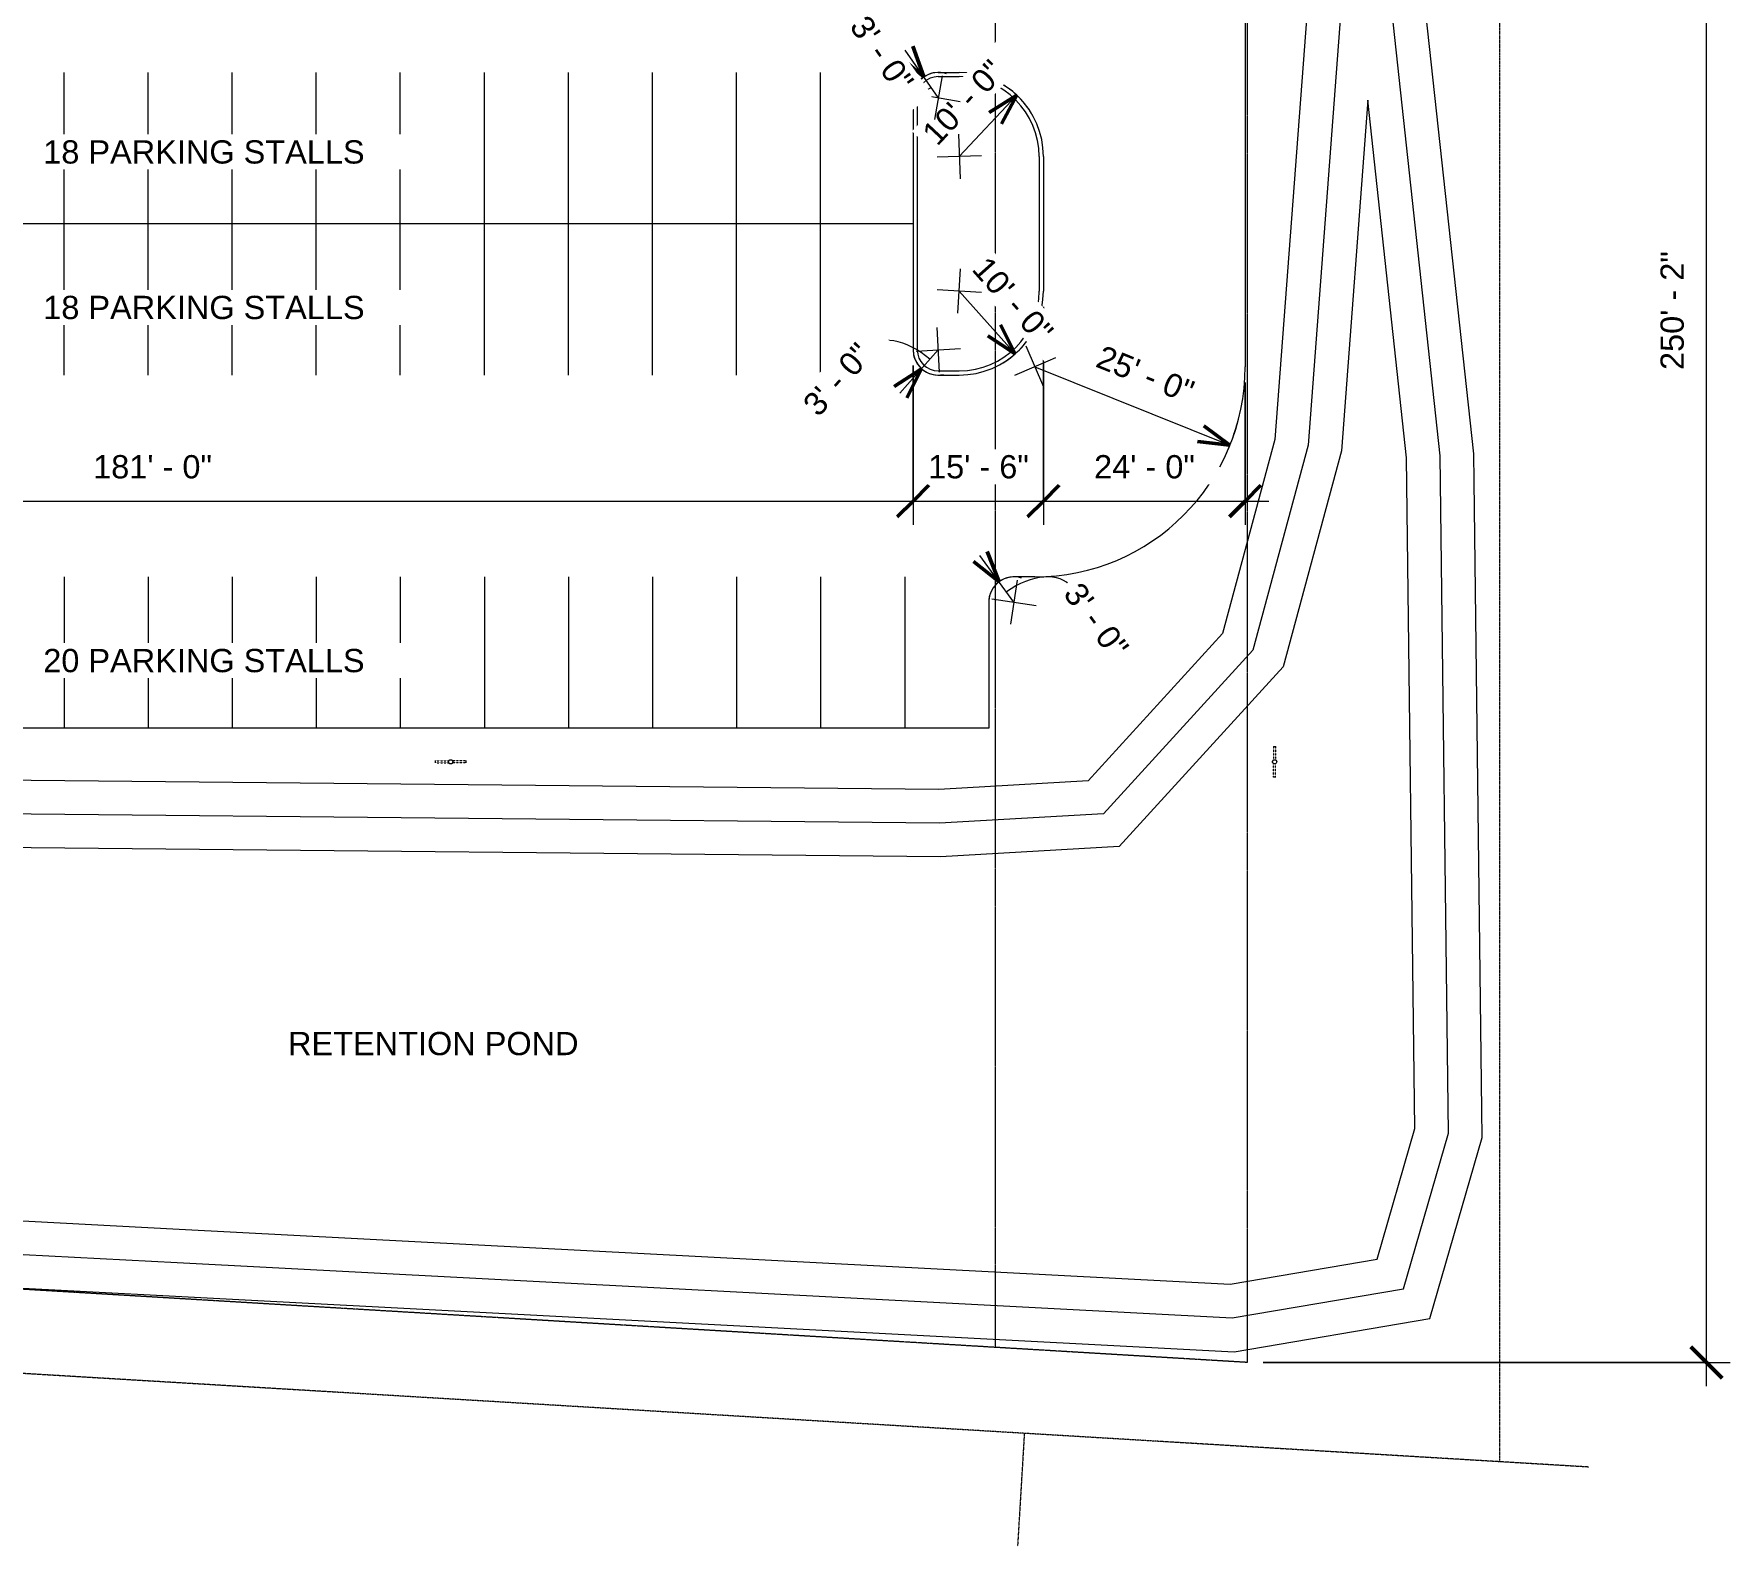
# Model space of a CAD drawing. Header units: inches. Extents: x 1 to 127281, y -26064 to 104775.
# Drawn here: x 24916 to 27337, y -26063 to -23905 of the extents above; entities that cross this region are included whole.
import ezdxf

# ---------------------------------------------------------------- set-up
doc = ezdxf.new("R2010")
doc.units = ezdxf.units.IN
doc.header["$MEASUREMENT"] = 0
for name, pattern in [('Center 1_4_', [0.53125, 0.25, -0.09375, 0.09375, -0.09375]), ('Dash', [0.25, 0.125, -0.125]), ('Hidden', [0.28125, 0.1875, -0.09375])]:
    doc.linetypes.add(name, pattern=pattern)
for name, color, linetype, lineweight in [('A-ANNO-DIMS', 211, 'Continuous', 9), ('A-ANNO-DIMS-360', 211, 'Continuous', 9), ('A-PROP-SBCK', 71, 'Hidden', 15), ('BMP', 80, 'Continuous', 9), ('E-LITE-EQPM', 33, 'Continuous', 9), ('E-LITE-EQPM-HDLN', 30, 'Dash', 9), ('EOP-PR', 4, 'Continuous', 9), ('G-ANNO-TEXT', 231, 'Continuous', 9), ('PAINT', 190, 'Continuous', 9), ('PROP', 3, 'Center 1_4_', 9)]:
    doc.layers.add(name, color=color, linetype=linetype, lineweight=lineweight)
doc.styles.add('Arial_1', font='arial.ttf', dxfattribs={"height": 33.194237})
doc.dimstyles.new('Arrow_-_3_32__Arial', dxfattribs={"dimscale": 12, "dimtxt": 33.75, "dimasz": 3.75, "dimexe": 2.8125, "dimexo": 0, "dimgap": 1.875, "dimtad": 1, "dimjust": 3, "dimdec": 5, "dimrnd": 0.03125, "dimzin": 1, "dimdsep": 46, "dimlunit": 4, "dimtxsty": 'Arial_1', "dimblk1": 'OPEN30', "dimblk2": 'OPEN30', "dimsah": 1, "dimcen": 0.09, "dimazin": 0, "dimtfac": 1, "dimtdec": 4, "dimtix": 1, "dimtmove": 0, "dimatfit": 2, "dimfxl": 1, "dimtvp": 1, "dimtfill": 1, "dimfrac": 2, "dimtolj": 1, "dimtzin": 0, "dimarcsym": 2})
doc.dimstyles.new('Arrow_-_3_32__Arial_1', dxfattribs={"dimscale": 12, "dimtxt": 33.75, "dimasz": 3.75, "dimexe": 2.8125, "dimexo": 0, "dimgap": 1.875, "dimtad": 1, "dimjust": 3, "dimdec": 5, "dimrnd": 0.03125, "dimzin": 1, "dimdsep": 46, "dimlunit": 4, "dimtxsty": 'Arial_1', "dimblk1": 'OPEN30', "dimblk2": 'OPEN30', "dimsah": 1, "dimcen": 0.09, "dimazin": 0, "dimtfac": 1, "dimtdec": 4, "dimtix": 1, "dimtmove": 0, "dimatfit": 2, "dimfxl": 1, "dimtvp": 1, "dimtfill": 1, "dimfrac": 2, "dimtolj": 1, "dimtzin": 0, "dimarcsym": 2})
doc.dimstyles.new('Linear_-_3_32__Arial_1', dxfattribs={"dimscale": 12, "dimtxt": 33.75, "dimasz": 3.75, "dimexe": 2.8125, "dimexo": 1.875, "dimgap": 1.875, "dimtad": 1, "dimrnd": 0.25, "dimzin": 1, "dimdsep": 46, "dimlunit": 4, "dimtxsty": 'Arial_1', "dimblk1": 'OBLIQUE', "dimblk2": 'OBLIQUE', "dimsah": 1, "dimcen": 0.09, "dimdle": 2.8125, "dimazin": 0, "dimtfac": 1, "dimtdec": 4, "dimtix": 1, "dimtmove": 0, "dimatfit": 3, "dimfxl": 1, "dimtvp": 1, "dimtfill": 1, "dimfrac": 2, "dimtolj": 1, "dimtzin": 0, "dimarcsym": 2})

# ---------------------------------------------------------------- blocks, each defined once
blk = doc.blocks.new('Lighting-Street_Cooper_Navion-Lumark_4-6-LED-Squares - The Caretaker LED-964008-Site Plan - Phase 1')
at = {"layer": 'E-LITE-EQPM'}
blk.add_line((-1.7, -10.7), (1.6, -10.7), dxfattribs=at)
blk.add_circle((0, -32.4), 3, dxfattribs=at)
at = {"layer": 'E-LITE-EQPM-HDLN'}
for p, q in [((-1.5, -10.7), (-1.5, -29.9)), ((1.5, -10.7), (1.5, -29.9))]:
    blk.add_line(p, q, dxfattribs=at)
blk = doc.blocks.new('DIMBLOCK26-Site Plan - Phase 1')
at = {"layer": 'A-ANNO-DIMS-360'}
for p, q in [((23998.5, -24378.6), (23998.5, -24605.6)), ((23998.5, -24571.9), (23998.5, -24378.6)), ((26170.5, -24378.6), (26170.5, -24605.6)), ((26170.5, -24571.9), (26170.5, -24378.6)), ((23998.5, -24571.9), (26170.5, -24571.9))]:
    blk.add_line(p, q, dxfattribs=at)
at = {"layer": 'A-ANNO-DIMS-360', "lineweight": 50}
for p, q in [((23998.5, -24571.9), (24021, -24549.4)), ((26170.5, -24571.9), (26193, -24549.4)), ((23998.5, -24571.9), (23976, -24594.4)), ((26170.5, -24571.9), (26148, -24594.4))]:
    blk.add_line(p, q, dxfattribs=at)
at = {"layer": 'A-ANNO-DIMS-360', "color": 0, "insert": (25000.1, -24506.3), "char_height": 33.19, "width": 202.5, "attachment_point": 1, "line_spacing_factor": 0.938532, "style": 'Arial_1', "bg_fill": 3, "box_fill_scale": 1.25, "bg_fill_color": 0, "bg_fill_transparency": 0}
blk.add_mtext('181\' - 0"', dxfattribs=at)
blk = doc.blocks.new('_Oblique')
at = {"color": 0, "linetype": 'ByBlock', "lineweight": -2}
blk.add_line((-0.5, -0.5), (0.5, 0.5), dxfattribs=at)
blk = doc.blocks.new('DIMBLOCK27-Site Plan - Phase 1')
at = {"layer": 'A-ANNO-DIMS-360'}
for p, q in [((26356.5, -24294.6), (26356.5, -24605.6)), ((26356.5, -24571.9), (26356.5, -24294.6)), ((26170.5, -24378.6), (26170.5, -24605.6)), ((26170.5, -24571.9), (26170.5, -24378.6)), ((26170.5, -24571.9), (26356.5, -24571.9))]:
    blk.add_line(p, q, dxfattribs=at)
at = {"layer": 'A-ANNO-DIMS-360', "lineweight": 50}
for p, q in [((26170.5, -24571.9), (26193, -24549.4)), ((26356.5, -24571.9), (26379, -24549.4)), ((26170.5, -24571.9), (26148, -24594.4)), ((26356.5, -24571.9), (26334, -24594.4))]:
    blk.add_line(p, q, dxfattribs=at)
at = {"layer": 'A-ANNO-DIMS-360', "color": 0, "insert": (26191.9, -24506.3), "char_height": 33.19, "width": 171.969, "attachment_point": 1, "line_spacing_factor": 0.938532, "style": 'Arial_1', "bg_fill": 3, "box_fill_scale": 1.25, "bg_fill_color": 0, "bg_fill_transparency": 0}
blk.add_mtext('15\' - 6"', dxfattribs=at)
blk = doc.blocks.new('DIMBLOCK28-Site Plan - Phase 1')
at = {"layer": 'A-ANNO-DIMS-360'}
for p, q in [((26356.5, -24294.6), (26356.5, -24605.6)), ((26356.5, -24571.9), (26356.5, -24294.6)), ((26644.5, -24402.6), (26644.5, -24605.6)), ((26644.5, -24571.9), (26644.5, -24402.6)), ((26356.5, -24571.9), (26678.3, -24571.9))]:
    blk.add_line(p, q, dxfattribs=at)
at = {"layer": 'A-ANNO-DIMS-360', "lineweight": 50}
for p, q in [((26356.5, -24571.9), (26379, -24549.4)), ((26644.5, -24571.9), (26667, -24549.4)), ((26356.5, -24571.9), (26334, -24594.4)), ((26644.5, -24571.9), (26622, -24594.4))]:
    blk.add_line(p, q, dxfattribs=at)
at = {"layer": 'A-ANNO-DIMS-360', "color": 0, "insert": (26428.9, -24506.3), "char_height": 33.19, "width": 171.969, "attachment_point": 1, "line_spacing_factor": 0.938532, "style": 'Arial_1', "bg_fill": 3, "box_fill_scale": 1.25, "bg_fill_color": 0, "bg_fill_transparency": 0}
blk.add_mtext('24\' - 0"', dxfattribs=at)
blk = doc.blocks.new('DIMBLOCK34-Site Plan - Phase 1')
at = {"layer": 'A-ANNO-DIMS-360'}
for p, q in [((26236.5, -24080.1), (26318.5, -23992.5)), ((26235.5, -24048.3), (26237.6, -24111.9)), ((26268.3, -24079), (26204.7, -24081.1))]:
    blk.add_line(p, q, dxfattribs=at)
at = {"layer": 'A-ANNO-DIMS-360', "lineweight": 50}
for q in [(26279, -24017.1), (26296.6, -24033.6)]:
    blk.add_line((26318.5, -23992.5), q, dxfattribs=at)
at = {"layer": 'A-ANNO-DIMS-360'}
blk.add_arc((26236.5, -24080.1), 120, 30.7725, 63.0013, dxfattribs=at)
at = {"layer": 'A-ANNO-DIMS-360', "color": 0, "insert": (26180.7, -24043.8), "char_height": 33.19, "width": 171.969, "attachment_point": 1, "rotation": 46.8869, "line_spacing_factor": 0.938532, "style": 'Arial_1', "bg_fill": 3, "box_fill_scale": 1.25, "bg_fill_color": 0, "bg_fill_transparency": 0}
blk.add_mtext('10\' - 0"', dxfattribs=at)
blk = doc.blocks.new('_Open30')
at = {"color": 0, "linetype": 'ByBlock', "lineweight": -2}
for p, q in [((-1, 0.268), (0, 0)), ((0, 0), (-1, -0.268)), ((0, 0), (-1, 0))]:
    blk.add_line(p, q, dxfattribs=at)
blk = doc.blocks.new('DIMBLOCK35-Site Plan - Phase 1')
at = {"layer": 'A-ANNO-DIMS-360', "lineweight": 50}
for q in [(26150.3, -23936.6), (26170, -23922.7)]:
    blk.add_line((26185.9, -23966.5), q, dxfattribs=at)
at = {"layer": 'A-ANNO-DIMS-360'}
for p, q in [((26206.5, -23996.1), (26159.2, -23928.3)), ((26212.1, -23964.7), (26200.9, -24027.4)), ((26175.2, -23990.5), (26237.8, -24001.6))]:
    blk.add_line(p, q, dxfattribs=at)
blk.add_arc((26206.5, -23996.1), 36, 71.203, 178.6326, dxfattribs=at)
blk.add_ellipse((26184.4, -23964.4), major_axis=(25.1, 17.5), ratio=0.675738, start_param=3.141593, end_param=4.712389, dxfattribs=at)
at = {"layer": 'A-ANNO-DIMS-360', "color": 0, "insert": (26105.9, -23875.4), "char_height": 33.19, "width": 141.438, "attachment_point": 1, "rotation": 304.9178, "line_spacing_factor": 0.938532, "style": 'Arial_1', "bg_fill": 3, "box_fill_scale": 1.25, "bg_fill_color": 0, "bg_fill_transparency": 0}
blk.add_mtext('3\' - 0"', dxfattribs=at)
blk = doc.blocks.new('DIMBLOCK36-Site Plan - Phase 1')
at = {"layer": 'A-ANNO-DIMS-360'}
for p, q in [((26234.6, -24303.8), (26238.4, -24240.3)), ((26268.3, -24274), (26204.8, -24270.2)), ((26236.5, -24272.1), (26316.2, -24361.8))]:
    blk.add_line(p, q, dxfattribs=at)
at = {"layer": 'A-ANNO-DIMS-360', "lineweight": 50}
for q in [(26295.3, -24320.2), (26277.3, -24336.2)]:
    blk.add_line((26316.2, -24361.8), q, dxfattribs=at)
at = {"layer": 'A-ANNO-DIMS-360'}
blk.add_arc((26236.5, -24272.1), 120, 295.4701, 327.699, dxfattribs=at)
at = {"layer": 'A-ANNO-DIMS-360', "color": 0, "insert": (26277.8, -24219.8), "char_height": 33.19, "width": 171.969, "attachment_point": 1, "rotation": 311.5845, "line_spacing_factor": 0.938532, "style": 'Arial_1', "bg_fill": 3, "box_fill_scale": 1.25, "bg_fill_color": 0, "bg_fill_transparency": 0}
blk.add_mtext('10\' - 0"', dxfattribs=at)
blk = doc.blocks.new('DIMBLOCK37-Site Plan - Phase 1')
at = {"layer": 'A-ANNO-DIMS-360'}
for p, q in [((26208.4, -24387.8), (26204.7, -24324.3)), ((26206.5, -24356.1), (26151.6, -24417.8)), ((26174.7, -24357.9), (26238.3, -24354.2))]:
    blk.add_line(p, q, dxfattribs=at)
at = {"layer": 'A-ANNO-DIMS-360', "lineweight": 50}
for q in [(26143.7, -24408.6), (26161.7, -24424.6)]:
    blk.add_line((26182.6, -24383), q, dxfattribs=at)
at = {"layer": 'A-ANNO-DIMS-360'}
blk.add_arc((26206.5, -24356.1), 36, 174.6387, 282.0683, dxfattribs=at)
blk.add_ellipse((26161, -24407.3), major_axis=(-59.3, 52.8), ratio=0.636151, start_param=4.712389, end_param=6.283185, dxfattribs=at)
at = {"layer": 'A-ANNO-DIMS-360', "color": 0, "insert": (26010.6, -24431.2), "char_height": 33.19, "width": 141.438, "attachment_point": 1, "rotation": 48.3535, "line_spacing_factor": 0.938532, "style": 'Arial_1', "bg_fill": 3, "box_fill_scale": 1.25, "bg_fill_color": 0, "bg_fill_transparency": 0}
blk.add_mtext('3\' - 0"', dxfattribs=at)
blk = doc.blocks.new('DIMBLOCK39-Site Plan - Phase 1')
at = {"layer": 'A-ANNO-DIMS-360'}
for p, q in [((26357, -24409.4), (26332.1, -24350.8)), ((26373.8, -24367.6), (26315.2, -24392.5)), ((26344.5, -24380.1), (26622.7, -24492.3))]:
    blk.add_line(p, q, dxfattribs=at)
at = {"layer": 'A-ANNO-DIMS-360', "lineweight": 50}
for q in [(26585.5, -24464.3), (26576.5, -24486.7)]:
    blk.add_line((26622.7, -24492.3), q, dxfattribs=at)
at = {"layer": 'A-ANNO-DIMS-360'}
blk.add_arc((26344.5, -24380.1), 300, 331.5764, 344.4679, dxfattribs=at)
at = {"layer": 'A-ANNO-DIMS-360', "color": 0, "insert": (26441.7, -24348.6), "char_height": 33.19, "width": 171.969, "attachment_point": 1, "rotation": 338.0221, "line_spacing_factor": 0.938532, "style": 'Arial_1', "bg_fill": 3, "box_fill_scale": 1.25, "bg_fill_color": 0, "bg_fill_transparency": 0}
blk.add_mtext('25\' - 0"', dxfattribs=at)
blk = doc.blocks.new('DIMBLOCK41-Site Plan - Phase 1')
at = {"layer": 'A-ANNO-DIMS-360', "lineweight": 50}
for q in [(26276.2, -24643.7), (26256.8, -24658)]:
    blk.add_line((26293.2, -24687.1), q, dxfattribs=at)
at = {"layer": 'A-ANNO-DIMS-360'}
for p, q in [((26314.5, -24716.1), (26265.6, -24649.6)), ((26319.3, -24684.6), (26309.7, -24747.5)), ((26283.1, -24711.3), (26346, -24720.8))]:
    blk.add_line(p, q, dxfattribs=at)
blk.add_arc((26314.5, -24716.1), 36, 72.6427, 180.0723, dxfattribs=at)
blk.add_ellipse((26333.3, -24741.6), major_axis=(63.4, 46.7), ratio=0.631086, start_param=0, end_param=1.570796, dxfattribs=at)
at = {"layer": 'A-ANNO-DIMS-360', "color": 0, "insert": (26410.5, -24684.8), "char_height": 33.19, "width": 141.438, "attachment_point": 1, "rotation": 306.3575, "line_spacing_factor": 0.938532, "style": 'Arial_1', "bg_fill": 3, "box_fill_scale": 1.25, "bg_fill_color": 0, "bg_fill_transparency": 0}
blk.add_mtext('3\' - 0"', dxfattribs=at)
blk = doc.blocks.new('DIMBLOCK96-Site Plan - Phase 1')
at = {"layer": 'A-ANNO-DIMS-360', "lineweight": 50}
for p, q in [((27303, -22799.4), (27280.5, -22776.9)), ((27303, -22799.4), (27325.5, -22821.9)), ((27303, -25801.4), (27280.5, -25778.9)), ((27303, -25801.4), (27325.5, -25823.9))]:
    blk.add_line(p, q, dxfattribs=at)
at = {"layer": 'A-ANNO-DIMS-360'}
for p, q in [((26256.7, -22799.4), (27336.7, -22799.4)), ((27303, -22799.4), (26256.7, -22799.4)), ((27303, -25835.1), (27303, -22799.4)), ((26670, -25801.4), (27336.7, -25801.4)), ((27303, -25801.4), (26670, -25801.4))]:
    blk.add_line(p, q, dxfattribs=at)
at = {"layer": 'A-ANNO-DIMS-360', "color": 0, "insert": (27237.4, -24384.8), "char_height": 33.19, "width": 202.5, "attachment_point": 1, "rotation": 90, "line_spacing_factor": 0.938532, "style": 'Arial_1', "bg_fill": 3, "box_fill_scale": 1.25, "bg_fill_color": 0, "bg_fill_transparency": 0}
blk.add_mtext('250\' - 2"', dxfattribs=at)

msp = doc.modelspace()

# ---------------------------------------------------------------- linework, layer by layer
at = {"layer": 'A-PROP-SBCK'}
for p, q in [((26647.515225, -19438.180554), (26647.515225, -25801.376223)), ((26287.515225, -22220.42781), (26287.515225, -25779.864276)), ((26647.515225, -25801.376223), (23472.445329, -25611.648627))]:
    msp.add_line(p, q, dxfattribs=at)
at = {"layer": 'BMP'}
for p, q in [((26802.321836, -22948.607676), (26686.909799, -24484.120032)), ((26970.775085, -24504.371251), (26802.321836, -22948.607676)), ((26810.951921, -23474.210466), (26734.435419, -24492.23282)), ((26922.806758, -24507.254842), (26810.951921, -23474.210466)), ((26819.582005, -23999.813256), (26781.961039, -24500.345608)), ((26874.838431, -24510.138432), (26819.582005, -23999.813256)), ((26686.909799, -24484.120032), (26612.311019, -24761.055598)), ((26734.435419, -24492.23282), (26655.62343, -24784.809225)), ((26781.961039, -24500.345608), (26698.93584, -24808.562852)), ((26886.54439, -25467.420436), (26874.838431, -24510.138432)), ((26934.62746, -25473.920188), (26922.806758, -24507.254842)), ((26982.710529, -25480.41994), (26970.775085, -24504.371251)), ((26612.311019, -24761.055598), (26420.218571, -24971.372682)), ((26655.62343, -24784.809225), (26442.496907, -25018.155977)), ((26698.93584, -24808.562852), (26464.775243, -25064.939271)), ((26207.172099, -24983.786538), (23933.596602, -24960.93846)), ((26420.218571, -24971.372682), (26207.172099, -24983.786538)), ((26208.328343, -25031.800582), (23936.850146, -25008.97358)), ((26442.496907, -25018.155977), (26208.328343, -25031.800582)), ((26209.484587, -25079.814625), (23940.103689, -25057.0087)), ((26464.775243, -25064.939271), (26209.484587, -25079.814625)), ((26832.725623, -25653.910783), (26886.54439, -25467.420436)), ((26870.487795, -25696.174043), (26934.62746, -25473.920188)), ((26908.249966, -25738.437303), (26982.710529, -25480.41994)), ((23768.298542, -25540.249858), (25122.66909, -25610.920668)), ((23752.449867, -25587.488178), (25120.167862, -25658.855455)), ((25122.691939, -25610.921863), (26623.175553, -25689.575415)), ((23736.601192, -25634.726498), (25117.666633, -25706.790243)), ((25120.179286, -25658.856053), (26625.980121, -25737.788328)), ((26623.175553, -25689.575415), (26832.725623, -25653.910783)), ((25117.666633, -25706.790243), (26628.784689, -25786.00124)), ((26625.980121, -25737.788328), (26870.487795, -25696.174043)), ((26628.784689, -25786.00124), (26908.249966, -25738.437303))]:
    msp.add_line(p, q, dxfattribs=at)
at = {"layer": 'EOP-PR'}
for p, q in [((26644.515225, -22946.067479), (26644.515225, -24380.067479)), ((26206.515225, -23960.067479), (26236.515225, -23960.067479)), ((26206.515225, -23966.067479), (26236.515225, -23966.067479)), ((26170.515225, -23996.067479), (26170.515225, -24356.067479)), ((26176.515225, -23996.067479), (26176.515225, -24356.067479)), ((26350.515225, -24080.067479), (26350.515225, -24272.067479)), ((26356.515225, -24080.067479), (26356.515225, -24272.067479)), ((26206.515225, -24386.067479), (26236.515225, -24386.067479)), ((26206.515225, -24392.067479), (26236.515225, -24392.067479)), ((26344.515225, -24680.067479), (26314.515225, -24680.067479)), ((26278.515225, -24716.067479), (26278.515225, -24896.067479)), ((26278.515225, -24896.067479), (23878.515225, -24896.067479))]:
    msp.add_line(p, q, dxfattribs=at)
for centre, radius, start, end in [((26206.515225, -23996.067479), 36, 90, 180), ((26206.515225, -23996.067479), 30, 90, 180), ((26236.515225, -24080.067479), 120, 0, 90), ((26236.515225, -24080.067479), 114, 0, 90), ((26236.515225, -24272.067479), 120, 270, 0), ((26236.515225, -24272.067479), 114, 270, 0), ((26206.515225, -24356.067479), 36, 180, 270), ((26206.515225, -24356.067479), 30, 180, 270), ((26344.515225, -24380.067479), 300, 270, 0), ((26314.515225, -24716.067479), 36, 90, 180)]:
    msp.add_arc(centre, radius, start, end, dxfattribs=at)
at = {"layer": 'PAINT'}
for p, q in [((24958.515225, -24392.067479), (24958.515225, -23960.067479)), ((25078.515225, -24392.067479), (25078.515225, -23960.067479)), ((25198.515225, -24392.067479), (25198.515225, -23960.067479)), ((25318.515225, -24392.067479), (25318.515225, -23960.067479)), ((25438.515225, -24392.067479), (25438.515225, -23960.067479)), ((25558.515225, -24392.067479), (25558.515225, -23960.067479)), ((25678.515225, -24392.067479), (25678.515225, -23960.067479)), ((25798.515225, -24392.067479), (25798.515225, -23960.067479)), ((25918.515225, -24392.067479), (25918.515225, -23960.067479)), ((26038.515225, -24392.067479), (26038.515225, -23960.067479)), ((26170.515225, -24176.067479), (23998.515225, -24176.067479)), ((24958.515225, -24680.067479), (24958.515225, -24896.067479)), ((25078.515225, -24680.067479), (25078.515225, -24896.067479)), ((25198.515225, -24680.067479), (25198.515225, -24896.067479)), ((25318.515225, -24680.067479), (25318.515225, -24896.067479)), ((25438.515225, -24680.067479), (25438.515225, -24896.067479)), ((25558.515225, -24680.067479), (25558.515225, -24896.067479)), ((25678.515225, -24680.067479), (25678.515225, -24896.067479)), ((25798.515225, -24680.067479), (25798.515225, -24896.067479)), ((25918.515225, -24680.067479), (25918.515225, -24896.067479)), ((26038.515225, -24680.067479), (26038.515225, -24896.067479)), ((26158.515225, -24680.067479), (26158.515225, -24896.067479))]:
    msp.add_line(p, q, dxfattribs=at)
at = {"layer": 'PROP'}
for p, q in [((27007.515225, -19198.180554), (27007.515225, -25943.102221)), ((27135.175833, -25950.730633), (23352.460784, -25724.692953)), ((26329.270859, -25902.573453), (26319.656626, -26063.466549))]:
    msp.add_line(p, q, dxfattribs=at)

# ---------------------------------------------------------------- block references
at = {"layer": 'E-LITE-EQPM'}
msp.add_blockref('Lighting-Street_Cooper_Navion-Lumark_4-6-LED-Squares - The Caretaker LED-964008-Site Plan - Phase 1', (26686.562998, -24911.628311), dxfattribs=at)
for p, rotation in [((25478.076057, -24944.019706), 90.00000000000617), ((25542.954393, -24944.115252), 270.0000000000021), ((26686.467453, -24976.506647), 180)]:
    msp.add_blockref('Lighting-Street_Cooper_Navion-Lumark_4-6-LED-Squares - The Caretaker LED-964008-Site Plan - Phase 1', p, dxfattribs=dict(at, rotation=rotation))

# ---------------------------------------------------------------- texts
at = {"layer": 'G-ANNO-TEXT', "color": 145, "insert": (25278.281967, -25329.58277), "char_height": 33.19423653, "width": 492.885, "attachment_point": 1, "line_spacing_factor": 0.938532, "style": 'Arial_1', "bg_fill": 3, "box_fill_scale": 1.25, "bg_fill_color": 0, "bg_fill_transparency": 0}
msp.add_mtext('RETENTION POND', dxfattribs=at)

# ---------------------------------------------------------------- next in the draw order: texts
at = {"layer": 'G-ANNO-TEXT', "color": 145, "char_height": 33.19423653, "width": 546.345, "attachment_point": 1, "line_spacing_factor": 0.938532, "style": 'Arial_1', "bg_fill": 3, "box_fill_scale": 1.25, "bg_fill_color": 0, "bg_fill_transparency": 0}
for s, insert in [('18 PARKING STALLS', (24928.887522, -24056.943252)), ('18 PARKING STALLS', (24928.887522, -24278.943252)), ('20 PARKING STALLS', (24928.887522, -24782.943252))]:
    msp.add_mtext(s, dxfattribs=dict(at, insert=insert))

# ---------------------------------------------------------------- next in the draw order: dimensions: what is measured, and where the dimension line sits
at = {"layer": 'A-ANNO-DIMS'}
for center, mpoint, dimstyle, picture, middle in [((26236.515225, -24080.067479), (26318.528104, -23992.46675), 'Arrow_-_3_32__Arial_1', 'DIMBLOCK34-Site Plan - Phase 1', (26233.346912, -24025.731829)), ((26314.515225, -24716.067479), (26293.173646, -24687.075463), 'Arrow_-_3_32__Arial', 'DIMBLOCK41-Site Plan - Phase 1', (26335.622425, -24678.179083))]:
    dim = msp.add_radius_dim(center=center, mpoint=mpoint, dimstyle=dimstyle, override={"dimpost": '<>'}, dxfattribs=at)
    dim.commit()
    dim.dimension.update_dxf_attribs({"geometry": picture, "text_midpoint": middle})
dim = msp.add_linear_dim(base=(26170.515225, -24571.8796), p1=(23998.515225, -24356.055187), p2=(26170.515225, -24356.067479), dimstyle='Linear_-_3_32__Arial_1', override={"dimpost": '<>', "dimfxl": 2172}, dxfattribs=at)
dim.commit()
dim.dimension.update_dxf_attribs({"geometry": 'DIMBLOCK26-Site Plan - Phase 1', "text_midpoint": (25084.515225, -24532.431519)})

# ---------------------------------------------------------------- next in the draw order: dimensions: what is measured, and where the dimension line sits
dim = msp.add_radius_dim(center=(26206.515225, -23996.067479), mpoint=(26185.908801, -23966.548413), dimstyle='Arrow_-_3_32__Arial', override={"dimpost": '<>'}, dxfattribs=at)
dim.commit()
dim.dimension.update_dxf_attribs({"geometry": 'DIMBLOCK35-Site Plan - Phase 1', "text_midpoint": (26228.567699, -23958.721357)})
dim = msp.add_linear_dim(base=(26356.515225, -24571.8796), p1=(26170.515225, -24356.067479), p2=(26356.515225, -24272.067479), dimstyle='Linear_-_3_32__Arial_1', override={"dimpost": '<>', "dimfxl": 204.088216}, dxfattribs=at)
dim.commit()
dim.dimension.update_dxf_attribs({"geometry": 'DIMBLOCK27-Site Plan - Phase 1', "text_midpoint": (26263.515225, -24532.431519)})

# ---------------------------------------------------------------- next in the draw order: dimensions: what is measured, and where the dimension line sits
dim = msp.add_linear_dim(base=(26644.515225, -24571.8796), p1=(26356.515225, -24272.067479), p2=(26644.515225, -24380.067479), dimstyle='Linear_-_3_32__Arial_1', override={"dimpost": '<>', "dimfxl": 307.584135}, dxfattribs=at)
dim.commit()
dim.dimension.update_dxf_attribs({"geometry": 'DIMBLOCK28-Site Plan - Phase 1', "text_midpoint": (26500.515225, -24532.431519)})

# ---------------------------------------------------------------- next in the draw order: dimensions: what is measured, and where the dimension line sits
dim = msp.add_radius_dim(center=(26236.515225, -24272.067479), mpoint=(26316.162139, -24361.824758), dimstyle='Arrow_-_3_32__Arial_1', override={"dimpost": '<>'}, dxfattribs=at)
dim.commit()
dim.dimension.update_dxf_attribs({"geometry": 'DIMBLOCK36-Site Plan - Phase 1', "text_midpoint": (26290.911156, -24273.93398)})

# ---------------------------------------------------------------- next in the draw order: dimensions: what is measured, and where the dimension line sits
for center, mpoint, dimstyle, picture, middle in [((26206.515225, -24356.067479), (26182.592057, -24382.968818), 'Arrow_-_3_32__Arial', 'DIMBLOCK37-Site Plan - Phase 1', (26165.067232, -24343.296096)), ((26344.515225, -24380.067479), (26622.713793, -24492.341951), 'Arrow_-_3_32__Arial_1', 'DIMBLOCK39-Site Plan - Phase 1', (26477.512991, -24391.202798))]:
    dim = msp.add_radius_dim(center=center, mpoint=mpoint, dimstyle=dimstyle, override={"dimpost": '<>'}, dxfattribs=at)
    dim.commit()
    dim.dimension.update_dxf_attribs({"geometry": picture, "text_midpoint": middle})

# ---------------------------------------------------------------- next in the draw order: dimensions: what is measured, and where the dimension line sits
dim = msp.add_linear_dim(base=(27302.962752, -22799.42781), p1=(26647.515225, -25801.376223), p2=(26234.202725, -22799.42781), angle=90, dimstyle='Linear_-_3_32__Arial_1', override={"dimpost": '<>', "dimfxl": 3030.267562}, dxfattribs=at)
dim.commit()
dim.dimension.update_dxf_attribs({"geometry": 'DIMBLOCK96-Site Plan - Phase 1', "text_midpoint": (27263.514672, -24300.402017)})

doc.saveas('drawing.dxf')
